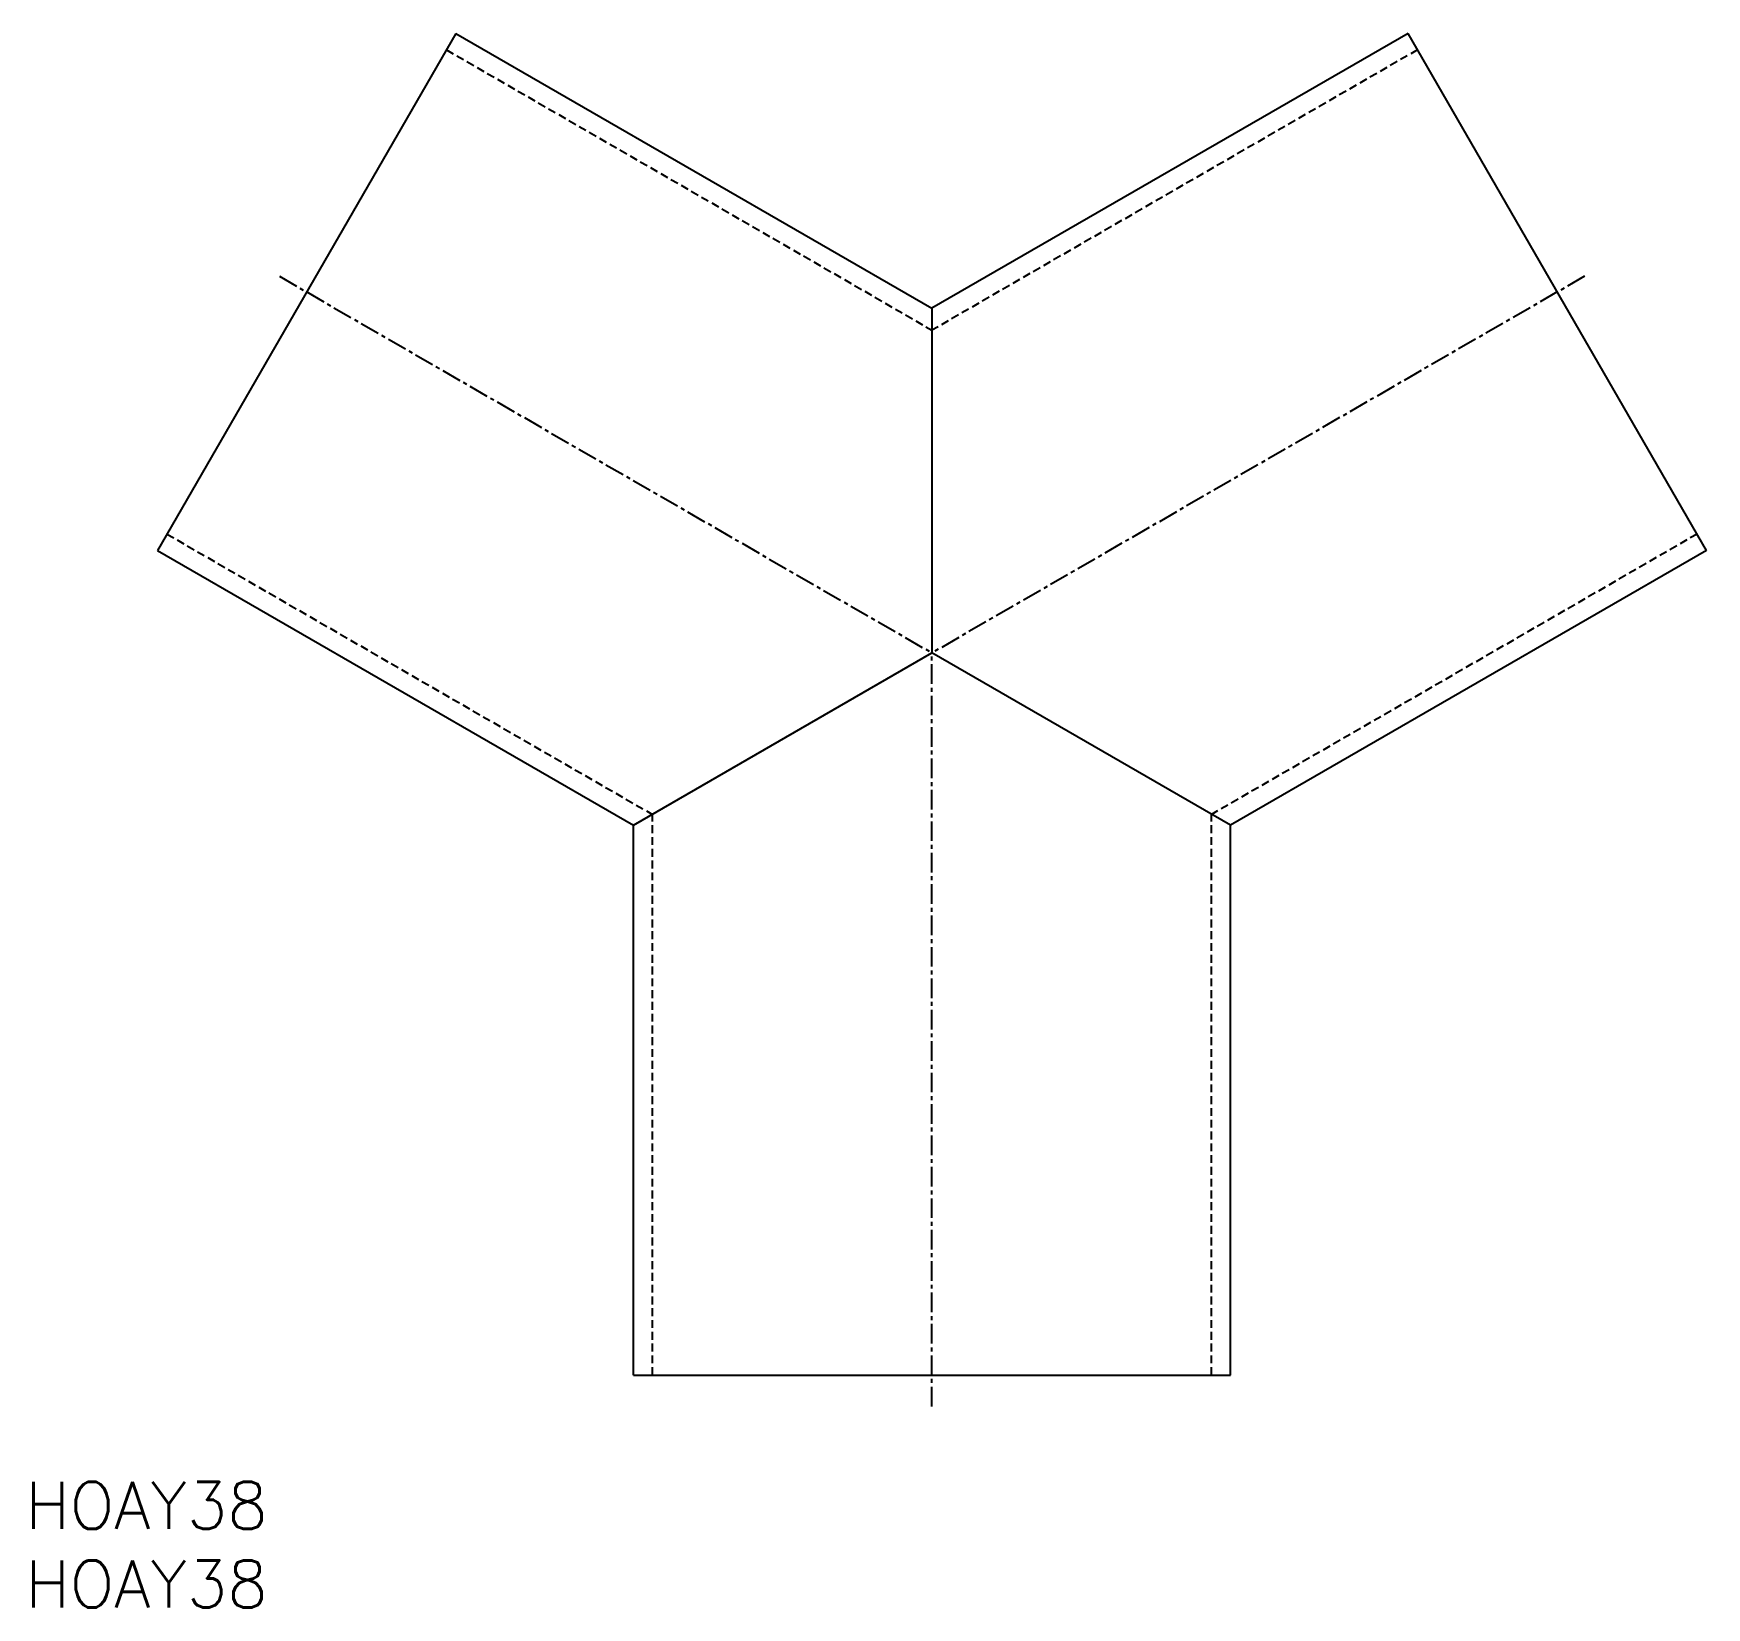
# Model space of a CAD drawing. Extents: x 91 to 198, y 44 to 144.
import ezdxf
from ezdxf.enums import TextEntityAlignment as Align

# ---------------------------------------------------------------- set-up
doc = ezdxf.new("R2010")
doc.units = 0
doc.linetypes.add('CENTER', pattern=[2, 1.25, -0.25, 0.25, -0.25])
doc.linetypes.add('DASHED', pattern=[0.75, 0.5, -0.25])
doc.layers.get('0').update_dxf_attribs({"linetype": 'CONTINUOUS'})
doc.layers.add('CENTER', color=1, linetype='CENTER')
doc.styles.get("Standard").update_dxf_attribs({"font": 'txt.shx', "bigfont": 'extfont.shx'})

msp = doc.modelspace()

# ---------------------------------------------------------------- linework, layer by layer
at = {"color": 7, "linetype": 'CONTINUOUS'}
for p, q in [((118.19, 144.41), (99.19, 111.5)), ((118.19, 144.41), (148.5, 126.91)), ((178.81, 144.41), (148.5, 126.91)), ((197.81, 111.5), (178.81, 144.41)), ((148.5, 126.91), (148.5, 104.97)), ((99.19, 111.5), (129.5, 94)), ((197.81, 111.5), (167.5, 94)), ((129.5, 94), (148.5, 104.97)), ((167.5, 94), (148.5, 104.97)), ((129.5, 59), (129.5, 94)), ((167.5, 59), (167.5, 94)), ((129.5, 59), (167.5, 59))]:
    msp.add_line(p, q, dxfattribs=at)
at = {"color": 3, "linetype": 'DASHED'}
for p, q in [((117.59, 143.37), (148.5, 125.52)), ((179.41, 143.37), (148.5, 125.52)), ((99.79, 112.54), (130.7, 94.69)), ((197.21, 112.54), (166.3, 94.69)), ((130.7, 59), (130.7, 94.69)), ((166.3, 59), (166.3, 94.69))]:
    msp.add_line(p, q, dxfattribs=at)
at = {"layer": 'CENTER', "color": 1, "linetype": 'CENTER'}
for p in [(106.96, 128.95), (190.04, 128.95), (148.5, 57)]:
    msp.add_line(p, (148.5, 104.97), dxfattribs=at)

# ---------------------------------------------------------------- texts
at = {"color": 7, "linetype": 'CONTINUOUS'}
for p in [(90.78, 50.7), (90.78, 45.7)]:
    msp.add_text('HOAY38', height=3, dxfattribs=at).set_placement(p, align=Align.MIDDLE_LEFT)

doc.saveas('drawing.dxf')
